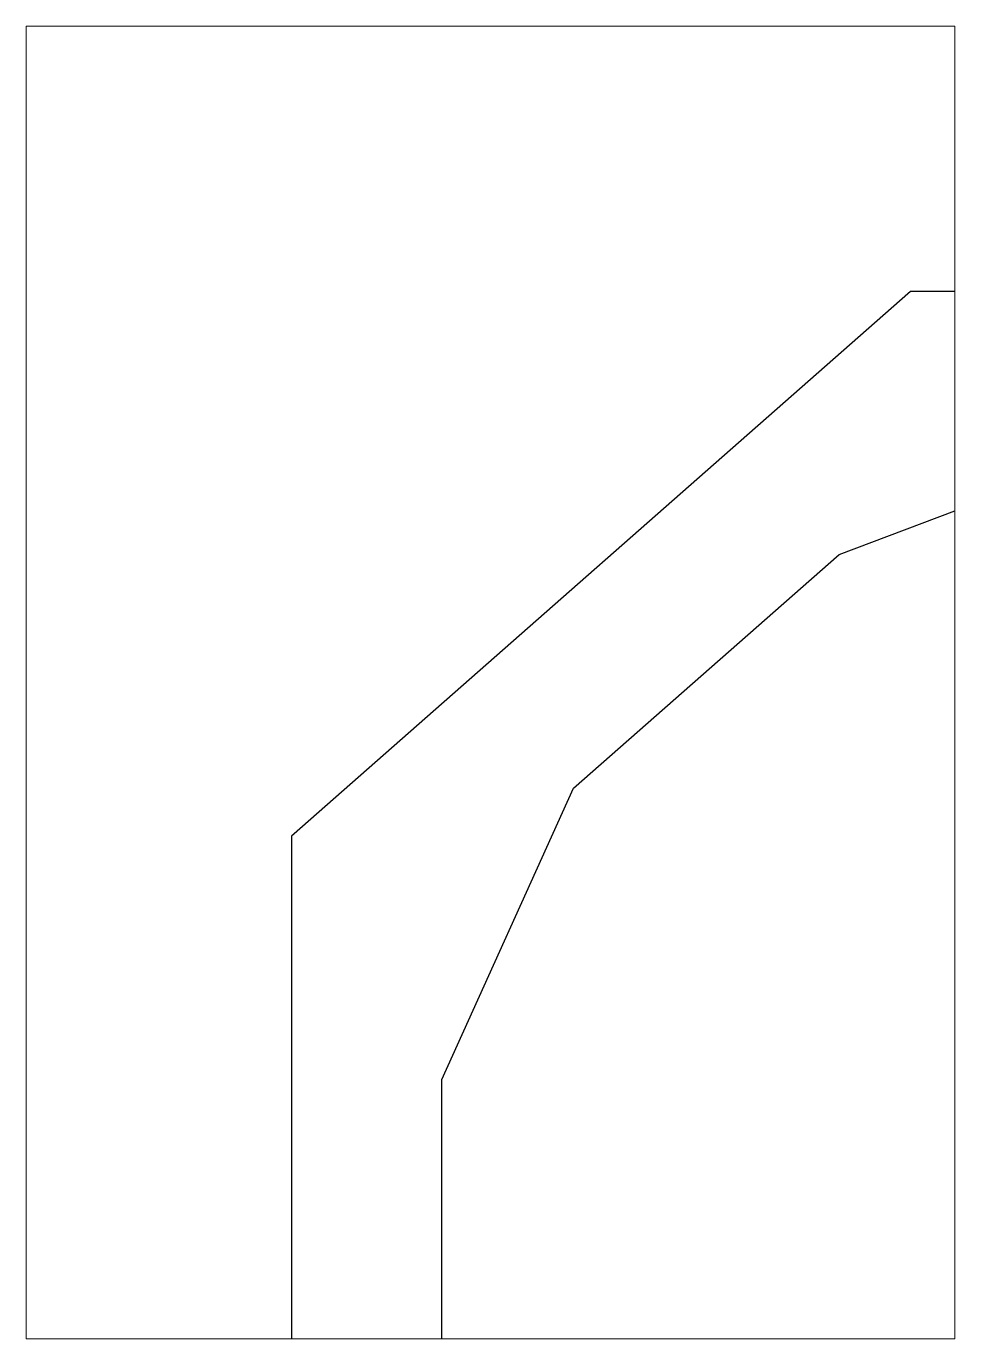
# Model space of a CAD drawing. Header units: inches. Extents: x -1288 to -309, y -373 to 242.
# Drawn here: x -1288.3 to -1078.3, y -372.6 to -75.6 of the extents above.
import ezdxf

# ---------------------------------------------------------------- set-up
doc = ezdxf.new("R2010")
doc.units = ezdxf.units.IN
doc.header["$LTSCALE"] = 10
doc.header["$MEASUREMENT"] = 0

msp = doc.modelspace()

# ---------------------------------------------------------------- linework, layer by layer
at = {"color": 85, "lineweight": 0, "true_color": 0x58ba48}
for p, q in [((-1078.32, -75.65), (-1288.32, -75.65)), ((-1288.32, -75.65), (-1288.32, -372.65)), ((-1078.32, -372.65), (-1078.32, -75.65)), ((-1078.32, -75.65), (-1078.32, -372.65)), ((-1288.32, -372.65), (-1078.32, -372.65)), ((-1078.32, -372.65), (-1288.32, -372.65))]:
    msp.add_line(p, q, dxfattribs=at)
at = {"lineweight": 30}
for points in [[(-1078.32, -135.65), (-1088.32, -135.65), (-1228.32, -258.95), (-1228.32, -372.65)], [(-1194.32, -372.65), (-1194.32, -314.01), (-1164.53, -248.07), (-1104.49, -195.2), (-1078.32, -185.31)]]:
    msp.add_lwpolyline(points, dxfattribs=at)

doc.saveas('drawing.dxf')
